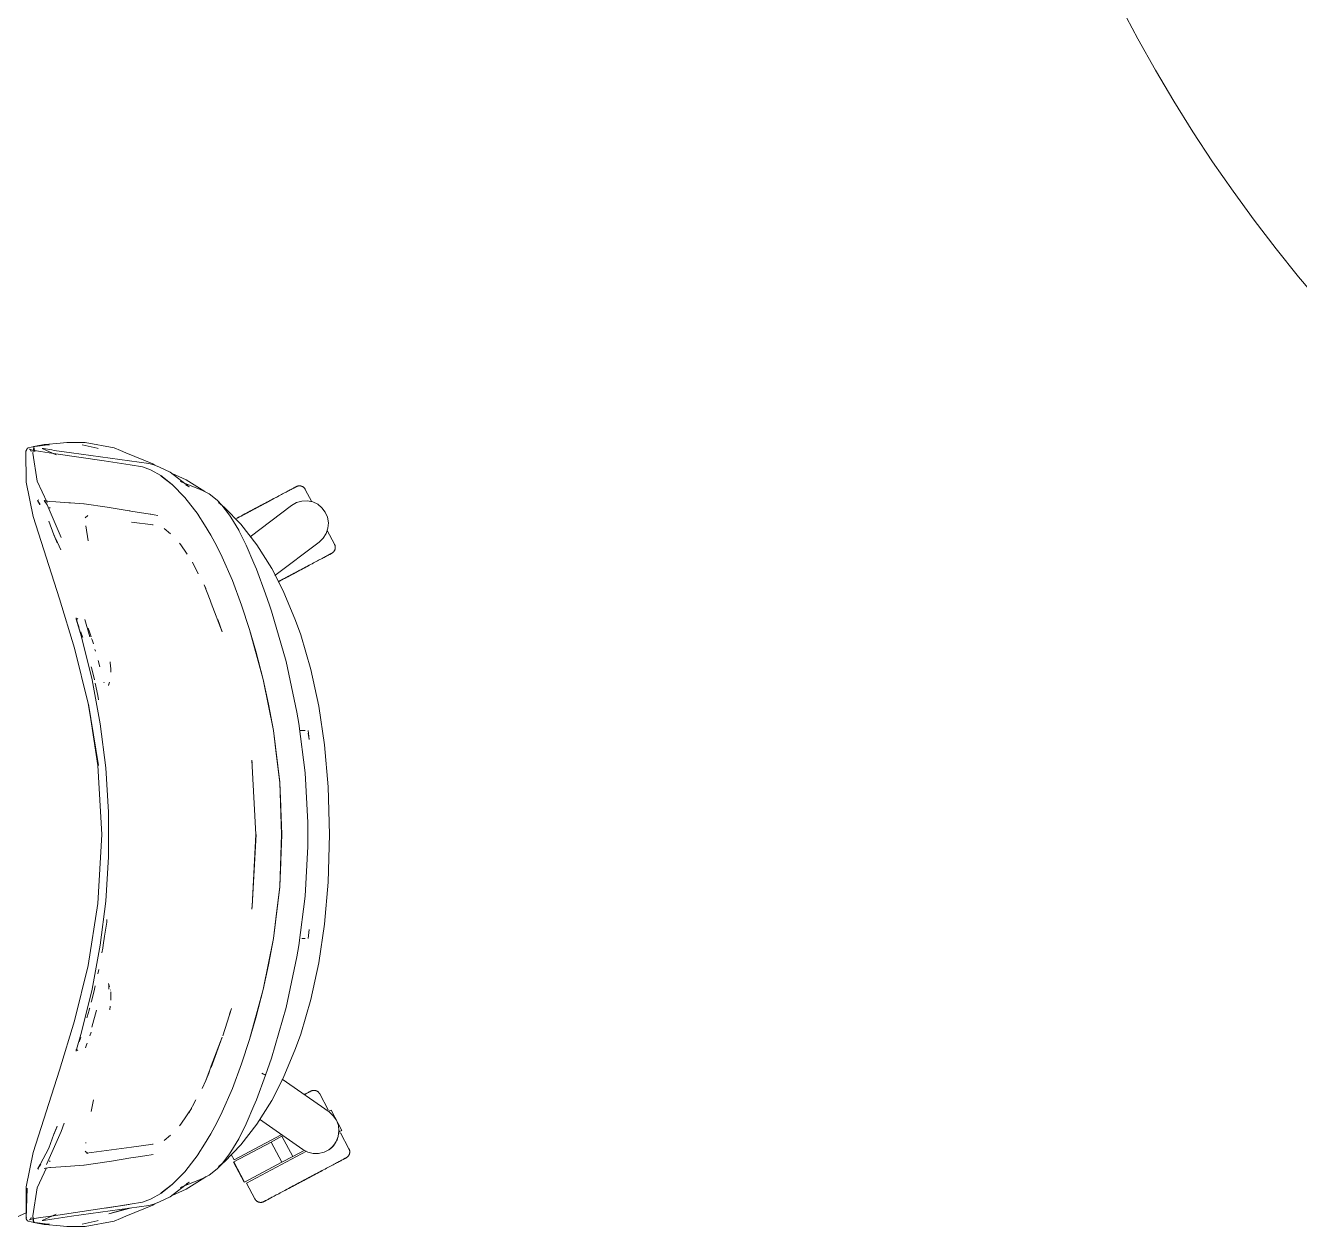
# Model space of a CAD drawing. Header units: millimetres. Extents: x 155927 to 317870, y -36033 to 97293.
# Drawn here: x 166024 to 166801, y 32938 to 33670 of the extents above; entities that cross this region are included whole.
import ezdxf

# ---------------------------------------------------------------- set-up
doc = ezdxf.new("R2010")
doc.units = ezdxf.units.MM
doc.header["$MEASUREMENT"] = 0
for name, color, linetype, lineweight in [('A-DOOR', 4, 'CONTINUOUS', 9), ('G-IMPT', 8, 'CONTINUOUS', 9), ('I-FURN', 8, 'CONTINUOUS', 9)]:
    doc.layers.add(name, color=color, linetype=linetype, lineweight=lineweight)

msp = doc.modelspace()

# ---------------------------------------------------------------- linework, layer by layer
at = {"layer": 'A-DOOR'}
msp.add_arc((167502.45, 34095.61), 910, 180, 270, dxfattribs=at)
at = {"layer": 'G-IMPT'}
for p, q in [((166024.34, 33410.51), (166024.95, 33411.54)), ((166024.73, 33391.52), (166024.34, 33410.51)), ((166024.82, 33410.92), (166024.95, 33411.54)), ((166024.82, 33410.92), (166024.93, 33411.47)), ((166024.95, 33411.54), (166024.93, 33411.47)), ((166025.32, 33412.04), (166024.95, 33411.54)), ((166025.86, 33412.36), (166025.32, 33412.04)), ((166025.86, 33412.36), (166027.72, 33412.91)), ((166027.21, 33411.32), (166026.71, 33411.71)), ((166027.81, 33411.15), (166026.71, 33411.71)), ((166027.81, 33411.15), (166027.19, 33411.32)), ((166027.19, 33411.32), (166033.46, 33410.21)), ((166027.21, 33411.32), (166027.54, 33410.78)), ((166027.61, 33410.28), (166027.54, 33410.78)), ((166031, 33413.45), (166027.72, 33412.91)), ((166029.33, 33412.85), (166028.64, 33409.27)), ((166031.42, 33413.7), (166029.09, 33413.26)), ((166029.82, 33409.98), (166029.09, 33413.26)), ((166029.82, 33409.98), (166029.33, 33412.85)), ((166031, 33413.45), (166031.62, 33413.52)), ((166035.67, 33414.52), (166031.42, 33413.7)), ((166031.62, 33413.52), (166036.3, 33414.04)), ((166033.46, 33410.21), (166041.31, 33409.1)), ((166034.43, 33412.12), (166042.83, 33408.13)), ((166034.43, 33412.12), (166035.29, 33411.98)), ((166040.31, 33411.15), (166035.29, 33411.98)), ((166036.14, 33414.56), (166035.67, 33414.52)), ((166036.14, 33414.56), (166045.46, 33415.36)), ((166036.3, 33414.04), (166038.89, 33414.25)), ((166040.31, 33411.15), (166041.61, 33410.93)), ((166052.27, 33409.49), (166041.61, 33410.93)), ((166045.46, 33415.36), (166049.42, 33415.7)), ((166053.59, 33415.7), (166049.42, 33415.7)), ((166060.55, 33415.68), (166053.59, 33415.7)), ((166058.69, 33414.27), (166068, 33412.22)), ((166060.55, 33415.68), (166078.25, 33412.44)), ((166068, 33412.22), (166068.57, 33412.07)), ((166078.25, 33412.44), (166082.11, 33410.84)), ((166085.47, 33409.45), (166082.11, 33410.84)), ((166031.36, 33392.22), (166028.64, 33409.27)), ((166041.31, 33409.1), (166072.18, 33404.55)), ((166052.27, 33409.49), (166099.49, 33402.82)), ((166072.18, 33404.55), (166087.95, 33402.15)), ((166101.92, 33402.66), (166085.47, 33409.45)), ((166099.49, 33402.82), (166102.48, 33402.17)), ((166103.09, 33401.89), (166101.92, 33402.66)), ((166095.62, 33400.85), (166087.95, 33402.15)), ((166095.62, 33400.85), (166100.41, 33399.1)), ((166100.84, 33398.89), (166100.41, 33399.1)), ((166106.67, 33395.6), (166100.84, 33398.89)), ((166105.85, 33400.6), (166102.48, 33402.17)), ((166105.85, 33400.6), (166112.37, 33397.56)), ((166106.67, 33395.6), (166113.64, 33390.18)), ((166113.84, 33389.88), (166106.9, 33395.27)), ((166106.9, 33395.27), (166110.27, 33392.68)), ((166124.07, 33388.62), (166112.37, 33397.56)), ((166113.56, 33396.89), (166122.19, 33392.91)), ((166024.73, 33391.52), (166028.92, 33370.57)), ((166031.36, 33392.22), (166037.34, 33379.06)), ((166113.84, 33389.88), (166110.27, 33392.68)), ((166121.37, 33382.28), (166113.64, 33390.18)), ((166118.42, 33391.85), (166130.32, 33387.35)), ((166124.07, 33388.62), (166122.04, 33389.78)), ((166122.19, 33392.91), (166133.63, 33385.79)), ((166132.55, 33386.27), (166130.32, 33387.35)), ((166031.5, 33380.4), (166031.56, 33380.42)), ((166031.5, 33380.4), (166033.09, 33377.93)), ((166032.43, 33380.69), (166031.56, 33380.42)), ((166033.09, 33377.93), (166031.56, 33380.42)), ((166031.56, 33380.42), (166033.05, 33377.95)), ((166036.43, 33380.1), (166035.7, 33380.39)), ((166035.7, 33380.39), (166037.46, 33377.72)), ((166036.43, 33380.1), (166036.44, 33380.1)), ((166038.82, 33379.8), (166036.44, 33380.1)), ((166038.82, 33379.8), (166038.9, 33379.8)), ((166042.77, 33379.5), (166038.9, 33379.8)), ((166050.63, 33378.94), (166042.77, 33379.5)), ((166121.37, 33382.28), (166129.39, 33371.84)), ((166134.99, 33385.1), (166132.55, 33386.27)), ((166136.13, 33384.48), (166134.99, 33385.1)), ((166136.13, 33384.48), (166140.99, 33380.62)), ((166140.99, 33380.62), (166143.88, 33377.6)), ((166145.55, 33376.18), (166141.88, 33379.18)), ((166037.46, 33377.72), (166045.9, 33357.74)), ((166038.92, 33376), (166039.35, 33375.73)), ((166051.62, 33378.87), (166050.63, 33378.94)), ((166059.86, 33378.25), (166051.62, 33378.87)), ((166059.86, 33378.25), (166059.94, 33378.24)), ((166074.01, 33376.21), (166059.94, 33378.24)), ((166074.01, 33376.21), (166087.37, 33374.09)), ((166087.37, 33374.09), (166087.88, 33374.01)), ((166088.49, 33373.92), (166087.88, 33374.01)), ((166088.49, 33373.92), (166100.21, 33372.11)), ((166100.21, 33372.11), (166100.68, 33372.04)), ((166102.66, 33371.62), (166100.68, 33372.04)), ((166104.83, 33371.16), (166102.66, 33371.62)), ((166129.56, 33371.59), (166129.39, 33371.84)), ((166133.44, 33365.49), (166129.56, 33371.59)), ((166143.88, 33377.6), (166148.6, 33371.47)), ((166145.55, 33376.18), (166155.51, 33365.88)), ((166148.6, 33371.47), (166149.46, 33370.18)), ((166044.91, 33320.33), (166028.92, 33370.57)), ((166041.6, 33359.38), (166038.35, 33367.85)), ((166060.6, 33369.86), (166062.24, 33371.14)), ((166060.95, 33364.91), (166062.35, 33355.75)), ((166060.95, 33364.91), (166061, 33364.56)), ((166088.79, 33367.24), (166102.14, 33365.46)), ((166102.14, 33365.46), (166101.67, 33365.6)), ((166133.44, 33365.49), (166137.21, 33359.26)), ((166154.2, 33362.18), (166149.46, 33370.18)), ((166165.32, 33353.28), (166155.51, 33365.88)), ((166043.62, 33354.48), (166041.6, 33359.59)), ((166041.6, 33359.59), (166043.62, 33354.47)), ((166041.6, 33359.38), (166043.62, 33354.48)), ((166042.63, 33357), (166045.67, 33350.29)), ((166112.64, 33359.96), (166108.74, 33363.3)), ((166140.78, 33352.47), (166137.21, 33359.26)), ((166154.5, 33361.58), (166154.2, 33362.18)), ((166154.5, 33361.58), (166158.5, 33353.57)), ((166118.92, 33353.33), (166118.17, 33354.43)), ((166118.92, 33353.33), (166122.41, 33348.19)), ((166122.41, 33348.19), (166122.8, 33347.62)), ((166140.78, 33352.47), (166144.17, 33345.74)), ((166158.72, 33353.13), (166158.5, 33353.57)), ((166158.72, 33353.13), (166163.49, 33342.17)), ((166174.29, 33338.99), (166165.32, 33353.28)), ((166125.94, 33342.72), (166129.48, 33335.75)), ((166150.35, 33331.52), (166144.17, 33345.74)), ((166163.49, 33342.17), (166164.97, 33338.49)), ((166170.57, 33323.42), (166164.97, 33338.49)), ((166181.38, 33325.21), (166174.29, 33338.99)), ((166136.84, 33319.56), (166133.11, 33328.88)), ((166133.11, 33328.88), (166134.11, 33326.64)), ((166155.8, 33316.64), (166150.35, 33331.52)), ((166188.9, 33307.24), (166181.38, 33325.21)), ((166054.1, 33290.35), (166044.91, 33320.33)), ((166137.5, 33317.83), (166136.84, 33319.56)), ((166144.21, 33300.38), (166137.5, 33317.83)), ((166170.57, 33323.42), (166172.92, 33316.59)), ((166155.8, 33316.64), (166160.81, 33301.72)), ((166174.11, 33312.99), (166172.92, 33316.59)), ((166174.11, 33312.99), (166183.05, 33282.16)), ((166055.06, 33308.52), (166055.19, 33308.77)), ((166058.32, 33297.3), (166055.06, 33308.52)), ((166058.32, 33297.3), (166055.21, 33308.12)), ((166055.26, 33307.83), (166055.21, 33308.12)), ((166058.32, 33297.3), (166055.26, 33307.83)), ((166056.15, 33307.98), (166055.53, 33308.37)), ((166056.15, 33307.98), (166055.93, 33308.13)), ((166056.6, 33304.05), (166056.2, 33305.12)), ((166056.95, 33303.08), (166056.6, 33304.05)), ((166063.52, 33297.3), (166060.48, 33307.73)), ((166062.39, 33302.48), (166063.16, 33300.32)), ((166144.21, 33300.38), (166141.49, 33307.81)), ((166164.54, 33288.47), (166160.77, 33301.63)), ((166169.2, 33271.22), (166160.77, 33301.63)), ((166169.2, 33271.22), (166160.81, 33301.72)), ((166188.9, 33307.24), (166191.98, 33298.5)), ((166057.93, 33300.33), (166058.22, 33299.53)), ((166058.95, 33297.3), (166058.22, 33299.53)), ((166064.87, 33270.98), (166058.32, 33297.3)), ((166058.95, 33297.3), (166059.1, 33296.84)), ((166063.41, 33299.6), (166063.16, 33300.32)), ((166063.41, 33299.6), (166064.18, 33297.29)), ((166064.56, 33296.16), (166064.81, 33295.38)), ((166064.81, 33295.38), (166065.59, 33292.89)), ((166191.98, 33298.5), (166198.15, 33277.26)), ((166054.1, 33290.35), (166062.41, 33256.67)), ((166066.58, 33289.59), (166066.92, 33288.47)), ((166164.54, 33288.47), (166169.2, 33271.22)), ((166064.64, 33277.72), (166064.3, 33279)), ((166068.5, 33282.8), (166069.49, 33278.94)), ((166068.5, 33282.8), (166068.89, 33281.27)), ((166075.92, 33281.45), (166075.88, 33281.93)), ((166076.19, 33277.74), (166075.92, 33281.45)), ((166189.72, 33251.37), (166183.05, 33282.16)), ((166066.19, 33270.97), (166064.64, 33277.72)), ((166064.87, 33270.98), (166069.8, 33244.32)), ((166076.19, 33277.74), (166076.29, 33276.37)), ((166076.3, 33275.67), (166076.29, 33276.37)), ((166175.37, 33240.1), (166169.15, 33271.34)), ((166169.15, 33271.34), (166175.37, 33240.17)), ((166169.2, 33271.22), (166172.27, 33256.2)), ((166198.15, 33277.26), (166202.96, 33254.9)), ((166068.35, 33261.57), (166066.65, 33268.99)), ((166072.09, 33269.18), (166071.96, 33269.59)), ((166074.76, 33267.58), (166075.45, 33269.53)), ((166074.76, 33267.58), (166074.98, 33268.63)), ((166062.41, 33256.67), (166068.67, 33218.93)), ((166068.4, 33218.75), (166062.67, 33256.29)), ((166068.67, 33218.93), (166062.67, 33256.29)), ((166068.82, 33258.94), (166068.35, 33261.57)), ((166175.37, 33240.1), (166172.27, 33256.2)), ((166206.46, 33231.48), (166202.96, 33254.9)), ((166190.9, 33244.45), (166189.72, 33251.37)), ((166069.8, 33244.32), (166073.1, 33217.4)), ((166179.19, 33208.58), (166175.37, 33240.17)), ((166177.31, 33224.62), (166175.37, 33240.1)), ((166179.16, 33208.54), (166175.37, 33240.1)), ((166194.72, 33214.28), (166190.9, 33244.45)), ((166191.46, 33240.09), (166192.7, 33240.14)), ((166194.79, 33240.21), (166192.7, 33240.14)), ((166194.79, 33240.21), (166194.68, 33240.21)), ((166196.55, 33240.18), (166197.2, 33234.77)), ((166196.63, 33238.53), (166197.2, 33234.77)), ((166208.72, 33205.91), (166206.46, 33231.48)), ((166177.31, 33224.62), (166179.16, 33208.54)), ((166068.4, 33218.75), (166070.76, 33176.77)), ((166074.75, 33190.33), (166073.1, 33217.4)), ((166162.15, 33222.04), (166162.2, 33221.8)), ((166164.7, 33176.77), (166162.2, 33222.11)), ((166162.2, 33222.11), (166162.43, 33220.49)), ((166162.43, 33220.49), (166162.2, 33221.8)), ((166179.16, 33208.54), (166179.83, 33193.65)), ((166179.16, 33208.54), (166180.3, 33176.77)), ((166180.53, 33176.77), (166179.19, 33208.58)), ((166196.33, 33184.08), (166194.72, 33214.28)), ((166209.57, 33176.77), (166208.72, 33205.91)), ((166179.83, 33193.65), (166180.3, 33176.77)), ((166074.75, 33163.21), (166074.75, 33190.33)), ((166196.33, 33184.08), (166196.43, 33176.77)), ((166068.4, 33134.78), (166070.76, 33176.77)), ((166164.76, 33176.77), (166162.43, 33133.04)), ((166164.7, 33176.77), (166162.43, 33133.04)), ((166179.16, 33144.99), (166180.3, 33176.77)), ((166179.19, 33144.95), (166180.53, 33176.77)), ((166179.83, 33159.88), (166180.3, 33176.77)), ((166196.33, 33169.45), (166194.72, 33139.25)), ((166196.33, 33169.45), (166196.43, 33176.77)), ((166208.72, 33147.62), (166209.57, 33176.77)), ((166074.75, 33163.21), (166073.1, 33136.13)), ((166179.83, 33159.88), (166179.16, 33144.99)), ((166206.46, 33122.05), (166208.72, 33147.62)), ((166179.16, 33144.99), (166175.37, 33113.44)), ((166179.19, 33144.95), (166175.37, 33113.36)), ((166179.16, 33144.99), (166177.31, 33128.91)), ((166194.72, 33139.25), (166190.9, 33109.08)), ((166062.41, 33096.86), (166068.4, 33134.78)), ((166069.8, 33109.22), (166073.1, 33136.13)), ((166162.15, 33131.49), (166162.2, 33131.73)), ((166162.43, 33133.04), (166162.17, 33131.26)), ((166162.43, 33133.04), (166162.2, 33131.73)), ((166072.43, 33114.84), (166073.72, 33123.37)), ((166073.72, 33123.37), (166073.9, 33125.03)), ((166175.37, 33113.44), (166177.31, 33128.91)), ((166196.55, 33113.35), (166197.2, 33118.77)), ((166202.96, 33098.63), (166206.46, 33122.05)), ((166064.87, 33082.55), (166069.8, 33109.22)), ((166070.77, 33104.69), (166071.33, 33107.59)), ((166071.57, 33109.22), (166071.33, 33107.59)), ((166072.43, 33114.84), (166071.57, 33109.22)), ((166169.2, 33082.31), (166175.37, 33113.44)), ((166169.2, 33082.31), (166175.37, 33113.36)), ((166175.37, 33113.44), (166172.27, 33097.33)), ((166190.9, 33109.08), (166189.72, 33102.16)), ((166192.7, 33113.39), (166194.79, 33113.32)), ((166194.79, 33113.32), (166194.68, 33113.32)), ((166183.05, 33071.37), (166189.72, 33102.16)), ((166062.41, 33096.86), (166054.1, 33063.18)), ((166068.85, 33094.58), (166068.31, 33091.77)), ((166169.2, 33082.31), (166172.27, 33097.33)), ((166198.15, 33076.27), (166202.96, 33098.63)), ((166066.65, 33084.54), (166066.19, 33082.56)), ((166074.98, 33084.91), (166074.76, 33085.95)), ((166074.76, 33085.95), (166075.45, 33084)), ((166074.98, 33084.91), (166075.01, 33082.6)), ((166064.87, 33082.55), (166058.32, 33056.23)), ((166064.64, 33075.81), (166066.19, 33082.56)), ((166075.02, 33082.74), (166075.01, 33082.6)), ((166075.97, 33082.11), (166076.05, 33081.85)), ((166076.3, 33080.9), (166076.21, 33075.84)), ((166076.21, 33075.84), (166076.29, 33078.11)), ((166076.3, 33080.9), (166076.29, 33078.11)), ((166169.2, 33082.31), (166160.77, 33051.9)), ((166169.2, 33082.31), (166160.81, 33051.81)), ((166164.54, 33065.06), (166169.2, 33082.31)), ((166191.98, 33055.03), (166198.15, 33076.27)), ((166063.02, 33069.65), (166061.91, 33065.66)), ((166063.02, 33069.65), (166063.34, 33070.79)), ((166063.34, 33070.79), (166063.39, 33070.97)), ((166064.64, 33075.81), (166064.3, 33074.51)), ((166064.61, 33059.33), (166067.52, 33069.72)), ((166075.9, 33072.05), (166075.68, 33069.95)), ((166149.75, 33070.62), (166144.49, 33054.14)), ((166149.75, 33070.62), (166148.67, 33067.19)), ((166183.05, 33071.37), (166174.11, 33040.54)), ((166044.91, 33033.21), (166054.1, 33063.18)), ((166061.91, 33065.66), (166061.7, 33064.97)), ((166164.54, 33065.06), (166160.77, 33051.9)), ((166058.32, 33056.23), (166055.25, 33045.8)), ((166057.16, 33051.03), (166057.91, 33053.13)), ((166064.17, 33056.24), (166063.44, 33054.02)), ((166144.21, 33053.15), (166137.4, 33034.74)), ((166144.21, 33053.15), (166137.5, 33035.7)), ((166191.98, 33055.03), (166188.9, 33046.29)), ((166055.06, 33045.01), (166055.11, 33045.23)), ((166055.11, 33045.23), (166055.18, 33045.53)), ((166055.18, 33045.53), (166055.25, 33045.8)), ((166056.15, 33045.55), (166055.53, 33045.16)), ((166056.15, 33045.55), (166055.93, 33045.4)), ((166057.16, 33051.03), (166056.92, 33050.37)), ((166061.45, 33048.48), (166060.84, 33046.82)), ((166061.45, 33048.48), (166061.82, 33049.49)), ((166160.81, 33051.81), (166155.8, 33036.89)), ((166188.9, 33046.29), (166181.38, 33028.32)), ((166055.14, 33044.77), (166055.06, 33045.01)), ((166174.11, 33040.54), (166172.92, 33036.94)), ((166044.91, 33033.21), (166028.92, 32982.96)), ((166134.11, 33026.89), (166136.84, 33033.97)), ((166134.11, 33026.89), (166136.42, 33032.34)), ((166137.5, 33035.7), (166136.84, 33033.97)), ((166150.35, 33022.01), (166155.8, 33036.89)), ((166164.97, 33015.04), (166170.55, 33030)), ((166169.28, 33030.79), (166168.22, 33031.21)), ((166168.22, 33031.21), (166168.82, 33030.99)), ((166169.28, 33030.79), (166168.82, 33030.99)), ((166169.28, 33030.79), (166169.92, 33030.51)), ((166169.28, 33030.79), (166170.11, 33030.41)), ((166169.92, 33030.51), (166170.11, 33030.41)), ((166170.51, 33030.14), (166170.11, 33030.41)), ((166170.11, 33030.41), (166170.5, 33030.18)), ((166170.51, 33030.14), (166170.5, 33030.18)), ((166170.51, 33030), (166172.92, 33036.94)), ((166170.55, 33030), (166170.51, 33030.14)), ((166170.51, 33030.14), (166170.51, 33030)), ((166131.92, 33022.05), (166134.11, 33026.89)), ((166150.35, 33022.01), (166144.17, 33007.79)), ((166174.29, 33014.54), (166181.38, 33028.32)), ((166065.63, 33015.09), (166064.22, 33007.84)), ((166128.05, 33015), (166123.86, 33006.9)), ((166163.49, 33011.36), (166164.97, 33015.04)), ((166165.32, 33000.25), (166174.29, 33014.54)), ((166125.36, 33009.67), (166122.8, 33005.92)), ((166125.36, 33009.67), (166123.86, 33006.9)), ((166140.78, 33001.06), (166144.17, 33007.79)), ((166158.72, 33000.4), (166163.49, 33011.36)), ((166041.6, 32994.15), (166043.62, 32999.05)), ((166043.62, 32999.05), (166041.6, 32993.94)), ((166041.6, 32993.94), (166043.39, 32998.47)), ((166047.8, 33000.77), (166045.9, 32995.79)), ((166118.92, 33000.2), (166118.17, 32999.1)), ((166122.41, 33005.34), (166118.92, 33000.2)), ((166122.8, 33005.92), (166122.41, 33005.34)), ((166140.78, 33001.06), (166137.21, 32994.27)), ((166158.72, 33000.4), (166154.2, 32991.35)), ((166158.5, 32999.96), (166154.2, 32991.35)), ((166158.72, 33000.4), (166154.5, 32991.95)), ((166165.32, 33000.25), (166155.51, 32987.65)), ((166158.5, 32999.96), (166158.72, 33000.4)), ((166045.9, 32995.79), (166036.98, 32975.63)), ((166038.35, 32985.68), (166041.6, 32994.15)), ((166112.64, 32993.57), (166108.74, 32990.23)), ((166133.44, 32988.04), (166137.21, 32994.27)), ((166154.2, 32991.35), (166149.46, 32983.35)), ((166154.2, 32991.35), (166154.5, 32991.95)), ((166028.92, 32982.96), (166024.73, 32962.01)), ((166038.35, 32985.68), (166033.07, 32975.57)), ((166060.6, 32983.67), (166062.16, 32982.43)), ((166060.95, 32988.62), (166061, 32988.97)), ((166088.79, 32986.29), (166061.46, 32982.56)), ((166088.79, 32986.29), (166102.14, 32988.07)), ((166102.14, 32988.07), (166101.67, 32987.93)), ((166133.44, 32988.04), (166129.56, 32981.94)), ((166145.55, 32977.35), (166155.51, 32987.65)), ((166148.6, 32982.06), (166149.46, 32983.35)), ((166031.72, 32973.12), (166033.56, 32975.82)), ((166031.72, 32973.12), (166033.07, 32975.57)), ((166039.35, 32977.8), (166038.92, 32977.53)), ((166059.86, 32975.28), (166051.62, 32974.66)), ((166059.94, 32975.29), (166059.86, 32975.28)), ((166059.94, 32975.29), (166075.16, 32977.5)), ((166061.46, 32982.56), (166061.72, 32982.51)), ((166061.95, 32982.47), (166061.72, 32982.51)), ((166075.16, 32977.5), (166076.71, 32977.75)), ((166076.71, 32977.75), (166088.48, 32979.61)), ((166090.14, 32979.88), (166088.48, 32979.61)), ((166096.98, 32980.94), (166090.14, 32979.88)), ((166096.98, 32980.94), (166102.05, 32981.68)), ((166121.37, 32971.25), (166129.39, 32981.69)), ((166129.39, 32981.69), (166129.56, 32981.94)), ((166143.88, 32975.93), (166140.99, 32972.91)), ((166141.88, 32974.35), (166145.55, 32977.35)), ((166143.88, 32975.93), (166148.6, 32982.06)), ((166031.36, 32961.31), (166036.97, 32973.66)), ((166031.72, 32973.12), (166031.69, 32973.28)), ((166031.75, 32972.99), (166031.72, 32973.12)), ((166032.43, 32972.84), (166031.75, 32972.99)), ((166035.7, 32973.15), (166036.47, 32973.43)), ((166036.53, 32973.45), (166036.47, 32973.43)), ((166039, 32973.73), (166036.53, 32973.45)), ((166039, 32973.73), (166039.37, 32973.78)), ((166042.77, 32974.03), (166039.37, 32973.78)), ((166042.77, 32974.03), (166051.62, 32974.66)), ((166113.64, 32963.35), (166121.37, 32971.25)), ((166133.63, 32967.74), (166122.19, 32960.62)), ((166134.99, 32968.43), (166132.55, 32967.26)), ((166133.63, 32967.74), (166134.4, 32968.24)), ((166134.99, 32968.43), (166136.13, 32969.05)), ((166136.13, 32969.05), (166140.99, 32972.91)), ((166025.17, 32961.12), (166024.58, 32942.68)), ((166024.73, 32962.01), (166024.68, 32943.14)), ((166025.17, 32961.12), (166024.68, 32943.14)), ((166031.36, 32961.31), (166028.64, 32944.26)), ((166113.64, 32963.35), (166106.67, 32957.93)), ((166106.9, 32958.26), (166113.84, 32963.66)), ((166106.9, 32958.26), (166110.27, 32960.85)), ((166113.84, 32963.66), (166110.27, 32960.85)), ((166124.07, 32964.91), (166112.42, 32955.99)), ((166122.19, 32960.62), (166113.56, 32956.64)), ((166118.42, 32961.68), (166130.32, 32966.19)), ((166124.07, 32964.91), (166122.12, 32963.79)), ((166132.55, 32967.26), (166130.32, 32966.19)), ((166095.62, 32952.68), (166087.95, 32951.38)), ((166100.41, 32954.43), (166095.62, 32952.68)), ((166100.41, 32954.43), (166100.84, 32954.64)), ((166106.67, 32957.93), (166100.84, 32954.64)), ((166105.85, 32952.93), (166102.48, 32951.36)), ((166112.42, 32955.99), (166105.85, 32952.93)), ((166016.52, 32942.55), (166024.69, 32946.11)), ((166029.33, 32940.68), (166028.64, 32944.26)), ((166029.33, 32940.68), (166028.7, 32944.22)), ((166028.7, 32944.22), (166029.09, 32940.27)), ((166041.31, 32944.43), (166033.46, 32943.32)), ((166042.86, 32945.41), (166034.43, 32941.41)), ((166072.18, 32948.98), (166041.31, 32944.43)), ((166052.27, 32944.04), (166099.49, 32950.71)), ((166072.18, 32948.98), (166087.37, 32951.31)), ((166072.79, 32949.08), (166087.95, 32951.38)), ((166072.79, 32949.08), (166087.37, 32951.31)), ((166075.07, 32945.59), (166088.02, 32949.09)), ((166075.07, 32945.59), (166086.96, 32948.94)), ((166085.47, 32944.08), (166082.11, 32942.69)), ((166101.92, 32950.87), (166085.47, 32944.08)), ((166099.49, 32950.71), (166102.48, 32951.36)), ((166103.09, 32951.65), (166101.92, 32950.87)), ((166024.56, 32942.56), (166024.75, 32943.42)), ((166024.56, 32942.56), (166024.95, 32941.99)), ((166024.58, 32942.68), (166024.68, 32943.14)), ((166024.68, 32943.14), (166024.72, 32943.31)), ((166024.75, 32943.42), (166024.72, 32943.31)), ((166025.32, 32941.49), (166024.95, 32941.99)), ((166025.32, 32941.49), (166025.86, 32941.17)), ((166027.72, 32940.62), (166025.86, 32941.17)), ((166027.81, 32942.38), (166026.71, 32941.82)), ((166027.21, 32942.21), (166026.71, 32941.82)), ((166027.19, 32942.21), (166033.46, 32943.32)), ((166027.81, 32942.38), (166027.19, 32942.21)), ((166027.54, 32942.75), (166027.21, 32942.21)), ((166027.54, 32942.75), (166027.61, 32943.25)), ((166031, 32940.09), (166027.72, 32940.62)), ((166031.42, 32939.83), (166029.09, 32940.27)), ((166031, 32940.09), (166031.62, 32940.01)), ((166031.42, 32939.83), (166035.67, 32939.01)), ((166036.3, 32939.49), (166031.62, 32940.01)), ((166034.43, 32941.41), (166035.29, 32941.55)), ((166035.29, 32941.55), (166040.31, 32942.38)), ((166036.14, 32938.97), (166035.67, 32939.01)), ((166045.46, 32938.17), (166036.14, 32938.97)), ((166036.3, 32939.49), (166038.89, 32939.28)), ((166040.31, 32942.38), (166041.61, 32942.6)), ((166052.27, 32944.04), (166041.61, 32942.6)), ((166045.46, 32938.17), (166049.42, 32937.83)), ((166049.42, 32937.83), (166053.59, 32937.83)), ((166060.55, 32937.86), (166053.59, 32937.83)), ((166058.69, 32939.27), (166068, 32941.31)), ((166060.55, 32937.86), (166078.25, 32941.09)), ((166068, 32941.31), (166068.57, 32941.46)), ((166078.25, 32941.09), (166082.11, 32942.69))]:
    msp.add_line(p, q, dxfattribs=at)
at = {"layer": 'I-FURN'}
for p, q in [((166185.5, 33386.77), (166184.95, 33386.48)), ((166185.21, 33386.61), (166185.74, 33386.9)), ((166186.02, 33387.04), (166185.5, 33386.77)), ((166185.74, 33386.9), (166186.24, 33387.16)), ((166186.5, 33387.3), (166186.02, 33387.04)), ((166186.24, 33387.16), (166186.71, 33387.41)), ((166186.94, 33387.54), (166186.5, 33387.3)), ((166186.71, 33387.41), (166187.14, 33387.64)), ((166187.35, 33387.76), (166186.94, 33387.54)), ((166187.14, 33387.64), (166187.53, 33387.85)), ((166187.73, 33387.95), (166187.35, 33387.76)), ((166187.53, 33387.85), (166187.89, 33388.04)), ((166188.06, 33388.13), (166187.73, 33387.95)), ((166187.89, 33388.04), (166188.2, 33388.21)), ((166188.36, 33388.29), (166188.06, 33388.13)), ((166188.2, 33388.21), (166188.48, 33388.36)), ((166188.62, 33388.43), (166188.36, 33388.29)), ((166188.48, 33388.36), (166188.72, 33388.48)), ((166188.84, 33388.54), (166188.62, 33388.43)), ((166188.72, 33388.48), (166188.93, 33388.59)), ((166189.02, 33388.64), (166188.84, 33388.54)), ((166188.93, 33388.59), (166189.09, 33388.68)), ((166189.16, 33388.72), (166189.02, 33388.64)), ((166189.09, 33388.68), (166189.21, 33388.74)), ((166189.26, 33388.77), (166189.16, 33388.72)), ((166189.21, 33388.74), (166189.29, 33388.79)), ((166189.32, 33388.8), (166189.26, 33388.77)), ((166189.29, 33388.79), (166189.33, 33388.81)), ((166189.34, 33388.81), (166189.32, 33388.8)), ((166189.33, 33388.81), (166189.34, 33388.81)), ((166189.34, 33388.81), (166189.48, 33388.88)), ((166189.48, 33388.88), (166189.63, 33388.95)), ((166189.63, 33388.95), (166189.78, 33389.01)), ((166189.78, 33389.01), (166189.93, 33389.07)), ((166189.93, 33389.07), (166190.08, 33389.12)), ((166190.08, 33389.12), (166190.24, 33389.16)), ((166190.24, 33389.16), (166190.4, 33389.2)), ((166190.4, 33389.2), (166190.55, 33389.23)), ((166190.55, 33389.23), (166190.71, 33389.25)), ((166190.71, 33389.25), (166190.87, 33389.27)), ((166190.87, 33389.27), (166191.03, 33389.28)), ((166191.03, 33389.28), (166191.2, 33389.28)), ((166191.2, 33389.28), (166191.36, 33389.28)), ((166191.36, 33389.28), (166191.52, 33389.27)), ((166191.52, 33389.27), (166191.68, 33389.26)), ((166191.68, 33389.26), (166191.84, 33389.24)), ((166191.84, 33389.24), (166192, 33389.21)), ((166192, 33389.21), (166192.15, 33389.18)), ((166192.15, 33389.18), (166192.31, 33389.14)), ((166192.31, 33389.14), (166192.47, 33389.09)), ((166192.47, 33389.09), (166192.62, 33389.04)), ((166192.62, 33389.04), (166192.77, 33388.98)), ((166192.77, 33388.98), (166192.92, 33388.91)), ((166192.92, 33388.91), (166193.06, 33388.84)), ((166193.06, 33388.84), (166193.2, 33388.77)), ((166193.2, 33388.77), (166193.34, 33388.69)), ((166193.34, 33388.69), (166193.48, 33388.6)), ((166193.48, 33388.6), (166193.61, 33388.51)), ((166193.61, 33388.51), (166193.74, 33388.41)), ((166193.74, 33388.41), (166193.86, 33388.31)), ((166193.86, 33388.31), (166193.98, 33388.2)), ((166193.98, 33388.2), (166194.1, 33388.09)), ((166194.1, 33388.09), (166194.21, 33387.97)), ((166194.21, 33387.97), (166194.31, 33387.85)), ((166194.31, 33387.85), (166194.42, 33387.72)), ((166194.42, 33387.72), (166194.51, 33387.59)), ((166194.51, 33387.59), (166194.6, 33387.46)), ((166194.6, 33387.46), (166194.69, 33387.32)), ((166194.69, 33387.32), (166194.77, 33387.18)), ((166194.77, 33387.18), (166194.79, 33387.14)), ((166198.82, 33379.56), (166194.79, 33387.14)), ((166169.91, 33378.48), (166170.89, 33379)), ((166171.41, 33379.28), (166170.44, 33378.76)), ((166170.89, 33379), (166171.85, 33379.51)), ((166172.37, 33379.79), (166171.41, 33379.28)), ((166171.85, 33379.51), (166172.8, 33380.02)), ((166173.31, 33380.29), (166172.37, 33379.79)), ((166172.8, 33380.02), (166173.74, 33380.52)), ((166174.24, 33380.78), (166173.31, 33380.29)), ((166173.74, 33380.52), (166174.66, 33381.01)), ((166175.15, 33381.27), (166174.24, 33380.78)), ((166174.66, 33381.01), (166175.57, 33381.49)), ((166176.05, 33381.75), (166175.15, 33381.27)), ((166175.57, 33381.49), (166176.46, 33381.96)), ((166176.93, 33382.21), (166176.05, 33381.75)), ((166176.46, 33381.96), (166177.32, 33382.42)), ((166177.78, 33382.67), (166176.93, 33382.21)), ((166177.32, 33382.42), (166178.17, 33382.87)), ((166178.62, 33383.11), (166177.78, 33382.67)), ((166179.43, 33383.54), (166178.62, 33383.11)), ((166180.22, 33383.96), (166179.43, 33383.54)), ((166180.98, 33384.37), (166180.22, 33383.96)), ((166181.71, 33384.76), (166180.98, 33384.37)), ((166182.42, 33385.13), (166181.71, 33384.76)), ((166183.1, 33385.49), (166182.42, 33385.13)), ((166183.75, 33385.84), (166183.1, 33385.49)), ((166184.36, 33386.17), (166183.75, 33385.84)), ((166184.95, 33386.48), (166184.36, 33386.17)), ((166184.64, 33386.31), (166185.21, 33386.61)), ((166186.44, 33377.37), (166189.36, 33379.06)), ((166189.36, 33379.06), (166192.6, 33380)), ((166192.6, 33380), (166195.97, 33380.14)), ((166195.97, 33380.14), (166199.28, 33379.47)), ((166199.28, 33379.47), (166202.33, 33378.03)), ((166156.55, 33371.38), (166155.6, 33370.87)), ((166156.04, 33371.1), (166156.99, 33371.61)), ((166157.52, 33371.89), (166156.55, 33371.38)), ((166156.99, 33371.61), (166157.96, 33372.13)), ((166158.49, 33372.41), (166157.52, 33371.89)), ((166157.96, 33372.13), (166158.94, 33372.65)), ((166159.47, 33372.93), (166158.49, 33372.41)), ((166158.94, 33372.65), (166159.93, 33373.17)), ((166160.46, 33373.46), (166159.47, 33372.93)), ((166159.93, 33373.17), (166160.92, 33373.7)), ((166161.46, 33373.99), (166160.46, 33373.46)), ((166160.92, 33373.7), (166161.92, 33374.23)), ((166161.13, 33358.29), (166186.44, 33377.37)), ((166162.46, 33374.52), (166161.46, 33373.99)), ((166161.92, 33374.23), (166162.93, 33374.77)), ((166163.47, 33375.06), (166162.46, 33374.52)), ((166162.93, 33374.77), (166163.93, 33375.3)), ((166164.47, 33375.59), (166163.47, 33375.06)), ((166163.93, 33375.3), (166164.94, 33375.84)), ((166165.48, 33376.12), (166164.47, 33375.59)), ((166164.94, 33375.84), (166165.94, 33376.37)), ((166166.48, 33376.66), (166165.48, 33376.12)), ((166165.94, 33376.37), (166166.94, 33376.9)), ((166167.48, 33377.19), (166166.48, 33376.66)), ((166166.94, 33376.9), (166167.94, 33377.43)), ((166168.47, 33377.72), (166167.48, 33377.19)), ((166167.94, 33377.43), (166168.93, 33377.96)), ((166169.46, 33378.24), (166168.47, 33377.72)), ((166168.93, 33377.96), (166169.91, 33378.48)), ((166170.44, 33378.76), (166169.46, 33378.24)), ((166202.33, 33378.03), (166204.94, 33375.9)), ((166204.94, 33375.9), (166206.97, 33373.2)), ((166206.97, 33373.2), (166208.3, 33370.1)), ((166153.74, 33369.88), (166152.83, 33369.4)), ((166153.25, 33369.62), (166154.16, 33370.11)), ((166154.66, 33370.37), (166153.74, 33369.88)), ((166154.16, 33370.11), (166155.09, 33370.6)), ((166155.6, 33370.87), (166154.66, 33370.37)), ((166155.09, 33370.6), (166156.04, 33371.1)), ((166208.3, 33370.1), (166208.85, 33366.77)), ((166208.85, 33366.77), (166208.58, 33363.41)), ((166205.72, 33357.36), (166203.29, 33355.02)), ((166207.52, 33360.21), (166205.72, 33357.36)), ((166208.58, 33363.41), (166207.52, 33360.21)), ((166212.6, 33353.65), (166208.13, 33362.06)), ((166203.29, 33355.02), (166176.22, 33334.62)), ((166210.43, 33347.93), (166210.21, 33347.81)), ((166210.32, 33347.87), (166210.52, 33347.98)), ((166210.61, 33348.03), (166210.43, 33347.93)), ((166210.52, 33347.98), (166210.68, 33348.06)), ((166210.75, 33348.1), (166210.61, 33348.03)), ((166210.68, 33348.06), (166210.8, 33348.13)), ((166210.85, 33348.15), (166210.75, 33348.1)), ((166210.8, 33348.13), (166210.89, 33348.17)), ((166210.91, 33348.19), (166210.85, 33348.15)), ((166210.89, 33348.17), (166210.93, 33348.19)), ((166210.93, 33348.2), (166210.91, 33348.19)), ((166210.97, 33348.22), (166210.93, 33348.2)), ((166210.93, 33348.19), (166210.93, 33348.2)), ((166211.11, 33348.3), (166210.97, 33348.22)), ((166211.25, 33348.38), (166211.11, 33348.3)), ((166211.38, 33348.47), (166211.25, 33348.38)), ((166211.51, 33348.57), (166211.38, 33348.47)), ((166211.64, 33348.67), (166211.51, 33348.57)), ((166211.76, 33348.78), (166211.64, 33348.67)), ((166211.88, 33348.89), (166211.76, 33348.78)), ((166211.99, 33349), (166211.88, 33348.89)), ((166212.1, 33349.12), (166211.99, 33349)), ((166212.2, 33349.25), (166212.1, 33349.12)), ((166212.3, 33349.38), (166212.2, 33349.25)), ((166212.39, 33349.51), (166212.3, 33349.38)), ((166212.48, 33349.64), (166212.39, 33349.51)), ((166212.56, 33349.78), (166212.48, 33349.64)), ((166212.63, 33349.92), (166212.56, 33349.78)), ((166212.6, 33353.65), (166212.67, 33353.5)), ((166212.7, 33350.07), (166212.63, 33349.92)), ((166212.67, 33353.5), (166212.74, 33353.36)), ((166212.77, 33350.22), (166212.7, 33350.07)), ((166212.74, 33353.36), (166212.8, 33353.21)), ((166212.83, 33350.37), (166212.77, 33350.22)), ((166212.8, 33353.21), (166212.86, 33353.06)), ((166212.88, 33350.52), (166212.83, 33350.37)), ((166212.86, 33353.06), (166212.91, 33352.9)), ((166212.93, 33350.67), (166212.88, 33350.52)), ((166212.91, 33352.9), (166212.95, 33352.75)), ((166212.97, 33350.83), (166212.93, 33350.67)), ((166212.95, 33352.75), (166212.99, 33352.59)), ((166213, 33350.99), (166212.97, 33350.83)), ((166212.99, 33352.59), (166213.02, 33352.43)), ((166213.03, 33351.15), (166213, 33350.99)), ((166213.02, 33352.43), (166213.04, 33352.27)), ((166213.05, 33351.31), (166213.03, 33351.15)), ((166213.04, 33352.27), (166213.06, 33352.11)), ((166213.06, 33351.47), (166213.05, 33351.31)), ((166213.06, 33352.11), (166213.07, 33351.95)), ((166213.07, 33351.63), (166213.06, 33351.47)), ((166213.07, 33351.95), (166213.07, 33351.79)), ((166213.07, 33351.79), (166213.07, 33351.63)), ((166195.84, 33340.17), (166194.91, 33339.67)), ((166195.34, 33339.9), (166196.26, 33340.39)), ((166196.75, 33340.65), (166195.84, 33340.17)), ((166196.26, 33340.39), (166197.16, 33340.87)), ((166197.16, 33340.87), (166198.05, 33341.35)), ((166198.05, 33341.35), (166198.92, 33341.81)), ((166198.92, 33341.81), (166199.77, 33342.26)), ((166199.77, 33342.26), (166200.59, 33342.7)), ((166200.59, 33342.7), (166201.39, 33343.12)), ((166201.39, 33343.12), (166202.17, 33343.53)), ((166202.17, 33343.53), (166202.92, 33343.93)), ((166202.92, 33343.93), (166203.64, 33344.32)), ((166203.64, 33344.32), (166204.33, 33344.69)), ((166204.33, 33344.69), (166205, 33345.04)), ((166205, 33345.04), (166205.63, 33345.38)), ((166205.63, 33345.38), (166206.23, 33345.7)), ((166206.54, 33345.86), (166205.96, 33345.55)), ((166206.23, 33345.7), (166206.8, 33346)), ((166207.09, 33346.15), (166206.54, 33345.86)), ((166206.8, 33346), (166207.34, 33346.28)), ((166207.61, 33346.43), (166207.09, 33346.15)), ((166207.34, 33346.28), (166207.84, 33346.55)), ((166208.09, 33346.69), (166207.61, 33346.43)), ((166207.84, 33346.55), (166208.3, 33346.8)), ((166208.54, 33346.92), (166208.09, 33346.69)), ((166208.3, 33346.8), (166208.73, 33347.03)), ((166208.95, 33347.14), (166208.54, 33346.92)), ((166208.73, 33347.03), (166209.13, 33347.23)), ((166209.32, 33347.34), (166208.95, 33347.14)), ((166209.13, 33347.23), (166209.48, 33347.42)), ((166209.66, 33347.52), (166209.32, 33347.34)), ((166209.48, 33347.42), (166209.8, 33347.59)), ((166209.96, 33347.68), (166209.66, 33347.52)), ((166209.8, 33347.59), (166210.08, 33347.74)), ((166210.21, 33347.81), (166209.96, 33347.68)), ((166210.08, 33347.74), (166210.32, 33347.87)), ((166180.54, 33332.03), (166181.52, 33332.56)), ((166182.06, 33332.84), (166181.07, 33332.32)), ((166181.52, 33332.56), (166182.52, 33333.09)), ((166183.06, 33333.37), (166182.06, 33332.84)), ((166182.52, 33333.09), (166183.52, 33333.62)), ((166184.06, 33333.91), (166183.06, 33333.37)), ((166183.52, 33333.62), (166184.52, 33334.15)), ((166185.06, 33334.44), (166184.06, 33333.91)), ((166184.52, 33334.15), (166185.53, 33334.69)), ((166186.07, 33334.97), (166185.06, 33334.44)), ((166185.53, 33334.69), (166186.53, 33335.22)), ((166187.07, 33335.51), (166186.07, 33334.97)), ((166186.53, 33335.22), (166187.54, 33335.75)), ((166188.08, 33336.04), (166187.07, 33335.51)), ((166187.54, 33335.75), (166188.54, 33336.29)), ((166189.08, 33336.57), (166188.08, 33336.04)), ((166188.54, 33336.29), (166189.53, 33336.82)), ((166190.07, 33337.1), (166189.08, 33336.57)), ((166189.53, 33336.82), (166190.52, 33337.34)), ((166191.06, 33337.63), (166190.07, 33337.1)), ((166190.52, 33337.34), (166191.51, 33337.87)), ((166192.04, 33338.15), (166191.06, 33337.63)), ((166191.51, 33337.87), (166192.48, 33338.38)), ((166193, 33338.66), (166192.04, 33338.15)), ((166192.48, 33338.38), (166193.45, 33338.9)), ((166193.96, 33339.17), (166193, 33338.66)), ((166193.45, 33338.9), (166194.4, 33339.4)), ((166194.91, 33339.67), (166193.96, 33339.17)), ((166194.4, 33339.4), (166195.34, 33339.9)), ((166179.11, 33331.28), (166178.15, 33330.76)), ((166178.59, 33331), (166179.56, 33331.51)), ((166180.09, 33331.79), (166179.11, 33331.28)), ((166179.56, 33331.51), (166180.54, 33332.03)), ((166181.07, 33332.32), (166180.09, 33331.79)), ((166180.76, 33027.64), (166209.35, 33007.63)), ((166194.03, 33018.14), (166194.56, 33018.43)), ((166194.84, 33018.57), (166194.32, 33018.3)), ((166194.56, 33018.43), (166195.06, 33018.69)), ((166195.32, 33018.83), (166194.84, 33018.57)), ((166195.06, 33018.69), (166195.53, 33018.94)), ((166195.76, 33019.07), (166195.32, 33018.83)), ((166195.53, 33018.94), (166195.96, 33019.17)), ((166196.17, 33019.28), (166195.76, 33019.07)), ((166195.96, 33019.17), (166196.35, 33019.38)), ((166196.55, 33019.48), (166196.17, 33019.28)), ((166196.35, 33019.38), (166196.71, 33019.57)), ((166196.88, 33019.66), (166196.55, 33019.48)), ((166196.71, 33019.57), (166197.02, 33019.74)), ((166197.18, 33019.82), (166196.88, 33019.66)), ((166197.02, 33019.74), (166197.3, 33019.88)), ((166197.44, 33019.96), (166197.18, 33019.82)), ((166197.3, 33019.88), (166197.54, 33020.01)), ((166197.66, 33020.07), (166197.44, 33019.96)), ((166197.54, 33020.01), (166197.74, 33020.12)), ((166197.84, 33020.17), (166197.66, 33020.07)), ((166197.74, 33020.12), (166197.91, 33020.21)), ((166197.98, 33020.24), (166197.84, 33020.17)), ((166197.91, 33020.21), (166198.03, 33020.27)), ((166198.08, 33020.3), (166197.98, 33020.24)), ((166198.03, 33020.27), (166198.11, 33020.31)), ((166198.14, 33020.33), (166198.08, 33020.3)), ((166198.11, 33020.31), (166198.15, 33020.34)), ((166198.16, 33020.34), (166198.14, 33020.33)), ((166198.15, 33020.34), (166198.16, 33020.34)), ((166198.16, 33020.34), (166198.3, 33020.41)), ((166198.3, 33020.41), (166198.45, 33020.48)), ((166198.45, 33020.48), (166198.6, 33020.54)), ((166198.6, 33020.54), (166198.75, 33020.6)), ((166198.75, 33020.6), (166198.9, 33020.64)), ((166198.9, 33020.64), (166199.06, 33020.69)), ((166199.06, 33020.69), (166199.22, 33020.72)), ((166199.22, 33020.72), (166199.37, 33020.75)), ((166199.37, 33020.75), (166199.53, 33020.78)), ((166199.53, 33020.78), (166199.69, 33020.8)), ((166199.69, 33020.8), (166199.85, 33020.81)), ((166199.85, 33020.81), (166200.02, 33020.81)), ((166200.02, 33020.81), (166200.18, 33020.81)), ((166200.18, 33020.81), (166200.34, 33020.8)), ((166200.34, 33020.8), (166200.5, 33020.79)), ((166200.5, 33020.79), (166200.66, 33020.76)), ((166200.66, 33020.76), (166200.82, 33020.74)), ((166200.82, 33020.74), (166200.97, 33020.7)), ((166200.97, 33020.7), (166201.13, 33020.66)), ((166201.13, 33020.66), (166201.28, 33020.62)), ((166201.28, 33020.62), (166201.44, 33020.56)), ((166201.44, 33020.56), (166201.59, 33020.51)), ((166201.59, 33020.51), (166201.74, 33020.44)), ((166201.74, 33020.44), (166201.88, 33020.37)), ((166201.88, 33020.37), (166202.02, 33020.3)), ((166202.02, 33020.3), (166202.16, 33020.21)), ((166202.16, 33020.21), (166202.3, 33020.13)), ((166202.3, 33020.13), (166202.43, 33020.03)), ((166202.43, 33020.03), (166202.56, 33019.94)), ((166202.56, 33019.94), (166202.68, 33019.83)), ((166202.68, 33019.83), (166202.8, 33019.73)), ((166202.8, 33019.73), (166202.92, 33019.61)), ((166202.92, 33019.61), (166203.03, 33019.5)), ((166203.03, 33019.5), (166203.13, 33019.38)), ((166203.13, 33019.38), (166203.24, 33019.25)), ((166203.24, 33019.25), (166203.33, 33019.12)), ((166203.33, 33019.12), (166203.42, 33018.99)), ((166203.42, 33018.99), (166203.51, 33018.85)), ((166203.51, 33018.85), (166203.59, 33018.71)), ((166203.59, 33018.71), (166203.61, 33018.67)), ((166208.76, 33008.99), (166203.61, 33018.67)), ((166209.11, 33008.04), (166210.51, 33008.78)), ((166209.2, 33008.09), (166209.11, 33008.04)), ((166209.35, 33007.63), (166211.86, 33005.37)), ((166217.08, 32996.42), (166210.51, 33008.78)), ((166193.3, 32984.7), (166166.87, 33003.21)), ((166211.86, 33005.37), (166213.76, 33002.58)), ((166213.76, 33002.58), (166214.93, 32999.42)), ((166214.93, 32999.42), (166215.32, 32996.07)), ((166151.37, 32978.47), (166180.06, 32993.73)), ((166173.89, 32989.32), (166180.53, 32992.85)), ((166187.11, 32980.48), (166180.53, 32992.85)), ((166214.89, 32992.72), (166213.67, 32989.58)), ((166215.32, 32996.07), (166214.89, 32992.72)), ((166215.29, 32996.44), (166215.69, 32995.68)), ((166217.08, 32996.42), (166215.69, 32995.68)), ((166215.69, 32995.68), (166215.77, 32995.73)), ((166215.89, 32994.66), (166216.27, 32994.86)), ((166221.42, 32985.17), (166216.27, 32994.86)), ((166151.18, 32977.24), (166173.89, 32989.32)), ((166158.88, 32964.34), (166195.48, 32983.81)), ((166180.46, 32976.95), (166173.89, 32989.32)), ((166194.16, 32984.24), (166187.11, 32980.48)), ((166196.27, 32983.11), (166193.3, 32984.7)), ((166199.54, 32982.28), (166196.27, 32983.11)), ((166206.2, 32983.05), (166202.92, 32982.26)), ((166209.2, 32984.59), (166206.2, 32983.05)), ((166211.74, 32986.81), (166209.2, 32984.59)), ((166209.48, 32984.8), (166210.9, 32985.95)), ((166210.9, 32985.95), (166213.19, 32988.74)), ((166213.67, 32989.58), (166211.74, 32986.81)), ((166221.42, 32985.17), (166221.49, 32985.03)), ((166221.49, 32985.03), (166221.56, 32984.88)), ((166221.56, 32984.88), (166221.62, 32984.73)), ((166221.62, 32984.73), (166221.68, 32984.58)), ((166221.68, 32984.58), (166221.73, 32984.43)), ((166221.73, 32984.43), (166221.77, 32984.27)), ((166221.77, 32984.27), (166221.8, 32984.12)), ((166221.8, 32984.12), (166221.83, 32983.96)), ((166221.83, 32983.96), (166221.86, 32983.8)), ((166221.86, 32983.8), (166221.88, 32983.64)), ((166221.88, 32982.99), (166221.87, 32982.83)), ((166221.88, 32983.64), (166221.89, 32983.48)), ((166221.89, 32983.16), (166221.88, 32982.99)), ((166221.89, 32983.48), (166221.89, 32983.32)), ((166221.89, 32983.32), (166221.89, 32983.16)), ((166149.69, 32981.63), (166151.37, 32978.47)), ((166151.01, 32977.15), (166157.58, 32964.79)), ((166157.76, 32964.88), (166151.18, 32977.24)), ((166180.46, 32976.95), (166157.76, 32964.88)), ((166187.11, 32980.48), (166180.46, 32976.95)), ((166202.92, 32982.26), (166199.54, 32982.28)), ((166210.99, 32975.06), (166211.74, 32975.46)), ((166211.74, 32975.46), (166212.46, 32975.84)), ((166212.46, 32975.84), (166213.15, 32976.21)), ((166213.15, 32976.21), (166213.82, 32976.57)), ((166213.82, 32976.57), (166214.45, 32976.9)), ((166214.45, 32976.9), (166215.05, 32977.22)), ((166215.36, 32977.39), (166214.78, 32977.08)), ((166215.05, 32977.22), (166215.62, 32977.53)), ((166215.91, 32977.68), (166215.36, 32977.39)), ((166215.62, 32977.53), (166216.16, 32977.81)), ((166216.43, 32977.96), (166215.91, 32977.68)), ((166216.16, 32977.81), (166216.66, 32978.08)), ((166216.91, 32978.21), (166216.43, 32977.96)), ((166216.66, 32978.08), (166217.12, 32978.32)), ((166217.36, 32978.45), (166216.91, 32978.21)), ((166217.12, 32978.32), (166217.55, 32978.55)), ((166217.77, 32978.67), (166217.36, 32978.45)), ((166217.55, 32978.55), (166217.95, 32978.76)), ((166218.14, 32978.87), (166217.77, 32978.67)), ((166217.95, 32978.76), (166218.3, 32978.95)), ((166218.48, 32979.05), (166218.14, 32978.87)), ((166218.3, 32978.95), (166218.62, 32979.12)), ((166218.77, 32979.2), (166218.48, 32979.05)), ((166218.62, 32979.12), (166218.9, 32979.27)), ((166219.03, 32979.34), (166218.77, 32979.2)), ((166218.9, 32979.27), (166219.14, 32979.4)), ((166219.25, 32979.46), (166219.03, 32979.34)), ((166219.14, 32979.4), (166219.34, 32979.5)), ((166219.43, 32979.55), (166219.25, 32979.46)), ((166219.34, 32979.5), (166219.5, 32979.59)), ((166219.57, 32979.63), (166219.43, 32979.55)), ((166219.5, 32979.59), (166219.62, 32979.65)), ((166219.67, 32979.68), (166219.57, 32979.63)), ((166219.62, 32979.65), (166219.71, 32979.7)), ((166219.73, 32979.71), (166219.67, 32979.68)), ((166219.71, 32979.7), (166219.75, 32979.72)), ((166219.75, 32979.72), (166219.73, 32979.71)), ((166219.79, 32979.74), (166219.75, 32979.72)), ((166219.75, 32979.72), (166219.75, 32979.72)), ((166219.93, 32979.82), (166219.79, 32979.74)), ((166220.07, 32979.91), (166219.93, 32979.82)), ((166220.2, 32980), (166220.07, 32979.91)), ((166220.33, 32980.1), (166220.2, 32980)), ((166220.46, 32980.2), (166220.33, 32980.1)), ((166220.58, 32980.3), (166220.46, 32980.2)), ((166220.69, 32980.42), (166220.58, 32980.3)), ((166220.81, 32980.53), (166220.69, 32980.42)), ((166220.91, 32980.65), (166220.81, 32980.53)), ((166221.02, 32980.78), (166220.91, 32980.65)), ((166221.12, 32980.9), (166221.02, 32980.78)), ((166221.21, 32981.04), (166221.12, 32980.9)), ((166221.29, 32981.17), (166221.21, 32981.04)), ((166221.38, 32981.31), (166221.29, 32981.17)), ((166221.45, 32981.45), (166221.38, 32981.31)), ((166221.52, 32981.6), (166221.45, 32981.45)), ((166221.59, 32981.74), (166221.52, 32981.6)), ((166221.65, 32981.9), (166221.59, 32981.74)), ((166221.7, 32982.05), (166221.65, 32981.9)), ((166221.74, 32982.2), (166221.7, 32982.05)), ((166221.78, 32982.36), (166221.74, 32982.2)), ((166221.82, 32982.52), (166221.78, 32982.36)), ((166221.85, 32982.67), (166221.82, 32982.52)), ((166221.87, 32982.83), (166221.85, 32982.67)), ((166196.9, 32967.57), (166195.89, 32967.04)), ((166196.35, 32967.28), (166197.36, 32967.81)), ((166197.9, 32968.1), (166196.9, 32967.57)), ((166197.36, 32967.81), (166198.35, 32968.34)), ((166198.89, 32968.63), (166197.9, 32968.1)), ((166198.35, 32968.34), (166199.34, 32968.87)), ((166199.88, 32969.15), (166198.89, 32968.63)), ((166199.34, 32968.87), (166200.33, 32969.39)), ((166200.86, 32969.67), (166199.88, 32969.15)), ((166200.33, 32969.39), (166201.3, 32969.91)), ((166201.82, 32970.19), (166200.86, 32969.67)), ((166201.3, 32969.91), (166202.27, 32970.43)), ((166202.78, 32970.7), (166201.82, 32970.19)), ((166202.27, 32970.43), (166203.22, 32970.93)), ((166203.73, 32971.2), (166202.78, 32970.7)), ((166203.22, 32970.93), (166204.16, 32971.43)), ((166204.65, 32971.7), (166203.73, 32971.2)), ((166204.16, 32971.43), (166205.08, 32971.92)), ((166205.57, 32972.18), (166204.65, 32971.7)), ((166205.08, 32971.92), (166205.98, 32972.4)), ((166205.98, 32972.4), (166206.87, 32972.87)), ((166206.87, 32972.87), (166207.74, 32973.33)), ((166207.74, 32973.33), (166208.59, 32973.79)), ((166208.59, 32973.79), (166209.41, 32974.22)), ((166209.41, 32974.22), (166210.21, 32974.65)), ((166210.21, 32974.65), (166210.99, 32975.06)), ((166158.88, 32964.34), (166164.03, 32954.66)), ((166182.36, 32959.84), (166181.49, 32959.38)), ((166181.89, 32959.59), (166182.77, 32960.06)), ((166183.25, 32960.31), (166182.36, 32959.84)), ((166182.77, 32960.06), (166183.66, 32960.53)), ((166184.16, 32960.8), (166183.25, 32960.31)), ((166183.66, 32960.53), (166184.58, 32961.02)), ((166185.08, 32961.29), (166184.16, 32960.8)), ((166184.58, 32961.02), (166185.51, 32961.51)), ((166186.02, 32961.78), (166185.08, 32961.29)), ((166185.51, 32961.51), (166186.45, 32962.02)), ((166186.97, 32962.29), (166186.02, 32961.78)), ((166186.45, 32962.02), (166187.41, 32962.53)), ((166187.93, 32962.8), (166186.97, 32962.29)), ((166187.41, 32962.53), (166188.38, 32963.04)), ((166188.91, 32963.32), (166187.93, 32962.8)), ((166188.38, 32963.04), (166189.36, 32963.56)), ((166189.89, 32963.84), (166188.91, 32963.32)), ((166189.36, 32963.56), (166190.34, 32964.09)), ((166190.88, 32964.37), (166189.89, 32963.84)), ((166190.34, 32964.09), (166191.34, 32964.61)), ((166191.88, 32964.9), (166190.88, 32964.37)), ((166191.34, 32964.61), (166192.34, 32965.15)), ((166192.88, 32965.43), (166191.88, 32964.9)), ((166192.34, 32965.15), (166193.34, 32965.68)), ((166193.88, 32965.97), (166192.88, 32965.43)), ((166193.34, 32965.68), (166194.35, 32966.21)), ((166194.89, 32966.5), (166193.88, 32965.97)), ((166194.35, 32966.21), (166195.35, 32966.75)), ((166195.89, 32967.04), (166194.89, 32966.5)), ((166195.35, 32966.75), (166196.35, 32967.28)), ((166164.05, 32954.62), (166164.03, 32954.66)), ((166164.13, 32954.48), (166164.05, 32954.62)), ((166164.21, 32954.34), (166164.13, 32954.48)), ((166164.31, 32954.21), (166164.21, 32954.34)), ((166164.4, 32954.08), (166164.31, 32954.21)), ((166164.5, 32953.96), (166164.4, 32954.08)), ((166164.61, 32953.83), (166164.5, 32953.96)), ((166164.72, 32953.72), (166164.61, 32953.83)), ((166164.84, 32953.61), (166164.72, 32953.72)), ((166164.96, 32953.5), (166164.84, 32953.61)), ((166165.08, 32953.39), (166164.96, 32953.5)), ((166165.21, 32953.3), (166165.08, 32953.39)), ((166165.34, 32953.2), (166165.21, 32953.3)), ((166165.48, 32953.12), (166165.34, 32953.2)), ((166165.62, 32953.04), (166165.48, 32953.12)), ((166165.76, 32952.96), (166165.62, 32953.04)), ((166165.9, 32952.89), (166165.76, 32952.96)), ((166166.05, 32952.82), (166165.9, 32952.89)), ((166166.2, 32952.77), (166166.05, 32952.82)), ((166166.35, 32952.71), (166166.2, 32952.77)), ((166166.51, 32952.67), (166166.35, 32952.71)), ((166166.66, 32952.63), (166166.51, 32952.67)), ((166166.82, 32952.59), (166166.66, 32952.63)), ((166166.98, 32952.57), (166166.82, 32952.59)), ((166167.14, 32952.55), (166166.98, 32952.57)), ((166167.3, 32952.53), (166167.14, 32952.55)), ((166167.46, 32952.52), (166167.3, 32952.53)), ((166167.62, 32952.52), (166167.46, 32952.52)), ((166167.78, 32952.53), (166167.62, 32952.52)), ((166167.94, 32952.54), (166167.78, 32952.53)), ((166168.1, 32952.55), (166167.94, 32952.54)), ((166168.26, 32952.58), (166168.1, 32952.55)), ((166168.42, 32952.61), (166168.26, 32952.58)), ((166168.58, 32952.64), (166168.42, 32952.61)), ((166168.73, 32952.69), (166168.58, 32952.64)), ((166168.89, 32952.74), (166168.73, 32952.69)), ((166169.04, 32952.79), (166168.89, 32952.74)), ((166169.19, 32952.85), (166169.04, 32952.79)), ((166169.34, 32952.92), (166169.19, 32952.85)), ((166169.48, 32952.99), (166169.34, 32952.92)), ((166169.49, 32953), (166169.48, 32952.99)), ((166169.48, 32952.99), (166169.5, 32953)), ((166169.53, 32953.02), (166169.49, 32953)), ((166169.5, 32953), (166169.56, 32953.03)), ((166169.61, 32953.06), (166169.53, 32953.02)), ((166169.56, 32953.03), (166169.66, 32953.09)), ((166169.73, 32953.13), (166169.61, 32953.06)), ((166169.66, 32953.09), (166169.8, 32953.16)), ((166169.89, 32953.21), (166169.73, 32953.13)), ((166169.8, 32953.16), (166169.98, 32953.26)), ((166170.09, 32953.32), (166169.89, 32953.21)), ((166169.98, 32953.26), (166170.2, 32953.38)), ((166170.33, 32953.45), (166170.09, 32953.32)), ((166170.2, 32953.38), (166170.46, 32953.51)), ((166170.61, 32953.6), (166170.33, 32953.45)), ((166170.46, 32953.51), (166170.76, 32953.67)), ((166170.93, 32953.76), (166170.61, 32953.6)), ((166170.76, 32953.67), (166171.09, 32953.85)), ((166171.29, 32953.95), (166170.93, 32953.76)), ((166171.09, 32953.85), (166171.46, 32954.05)), ((166171.68, 32954.16), (166171.29, 32953.95)), ((166171.46, 32954.05), (166171.87, 32954.27)), ((166172.11, 32954.39), (166171.68, 32954.16)), ((166171.87, 32954.27), (166172.32, 32954.5)), ((166172.58, 32954.64), (166172.11, 32954.39)), ((166172.32, 32954.5), (166172.8, 32954.76)), ((166173.08, 32954.9), (166172.58, 32954.64)), ((166172.8, 32954.76), (166173.32, 32955.03)), ((166173.61, 32955.19), (166173.08, 32954.9)), ((166173.32, 32955.03), (166173.87, 32955.33)), ((166174.18, 32955.49), (166173.61, 32955.19)), ((166173.87, 32955.33), (166174.45, 32955.64)), ((166174.45, 32955.64), (166175.07, 32955.97)), ((166175.07, 32955.97), (166175.72, 32956.31)), ((166175.72, 32956.31), (166176.4, 32956.67)), ((166176.4, 32956.67), (166177.1, 32957.05)), ((166177.1, 32957.05), (166177.84, 32957.44)), ((166177.84, 32957.44), (166178.6, 32957.84)), ((166178.6, 32957.84), (166179.39, 32958.26)), ((166179.39, 32958.26), (166180.2, 32958.69)), ((166180.2, 32958.69), (166181.03, 32959.14)), ((166181.49, 32959.38), (166180.65, 32958.93)), ((166181.03, 32959.14), (166181.89, 32959.59))]:
    msp.add_line(p, q, dxfattribs=at)
msp.add_open_spline([(166214.69, 32992.02), (166214.55, 32991.55), (166214.33, 32990.92), (166214.03, 32990.29), (166213.95, 32990.13)], degree=3, knots=[-0.6, -0.6, -0.6, -0.6, -0.5, -0.4680239, -0.4680239, -0.4680239, -0.4680239], dxfattribs=at)
for points in [[(166215.29, 32996.44), (166215.29, 32996.21), (166215.3, 32995.67), (166215.26, 32995), (166215.22, 32994.63)], [(166212.35, 32987.53), (166212.02, 32987.11), (166211.68, 32986.68), (166211.25, 32986.29)]]:
    msp.add_open_spline(points, degree=3, dxfattribs=at)

doc.saveas('drawing.dxf')
